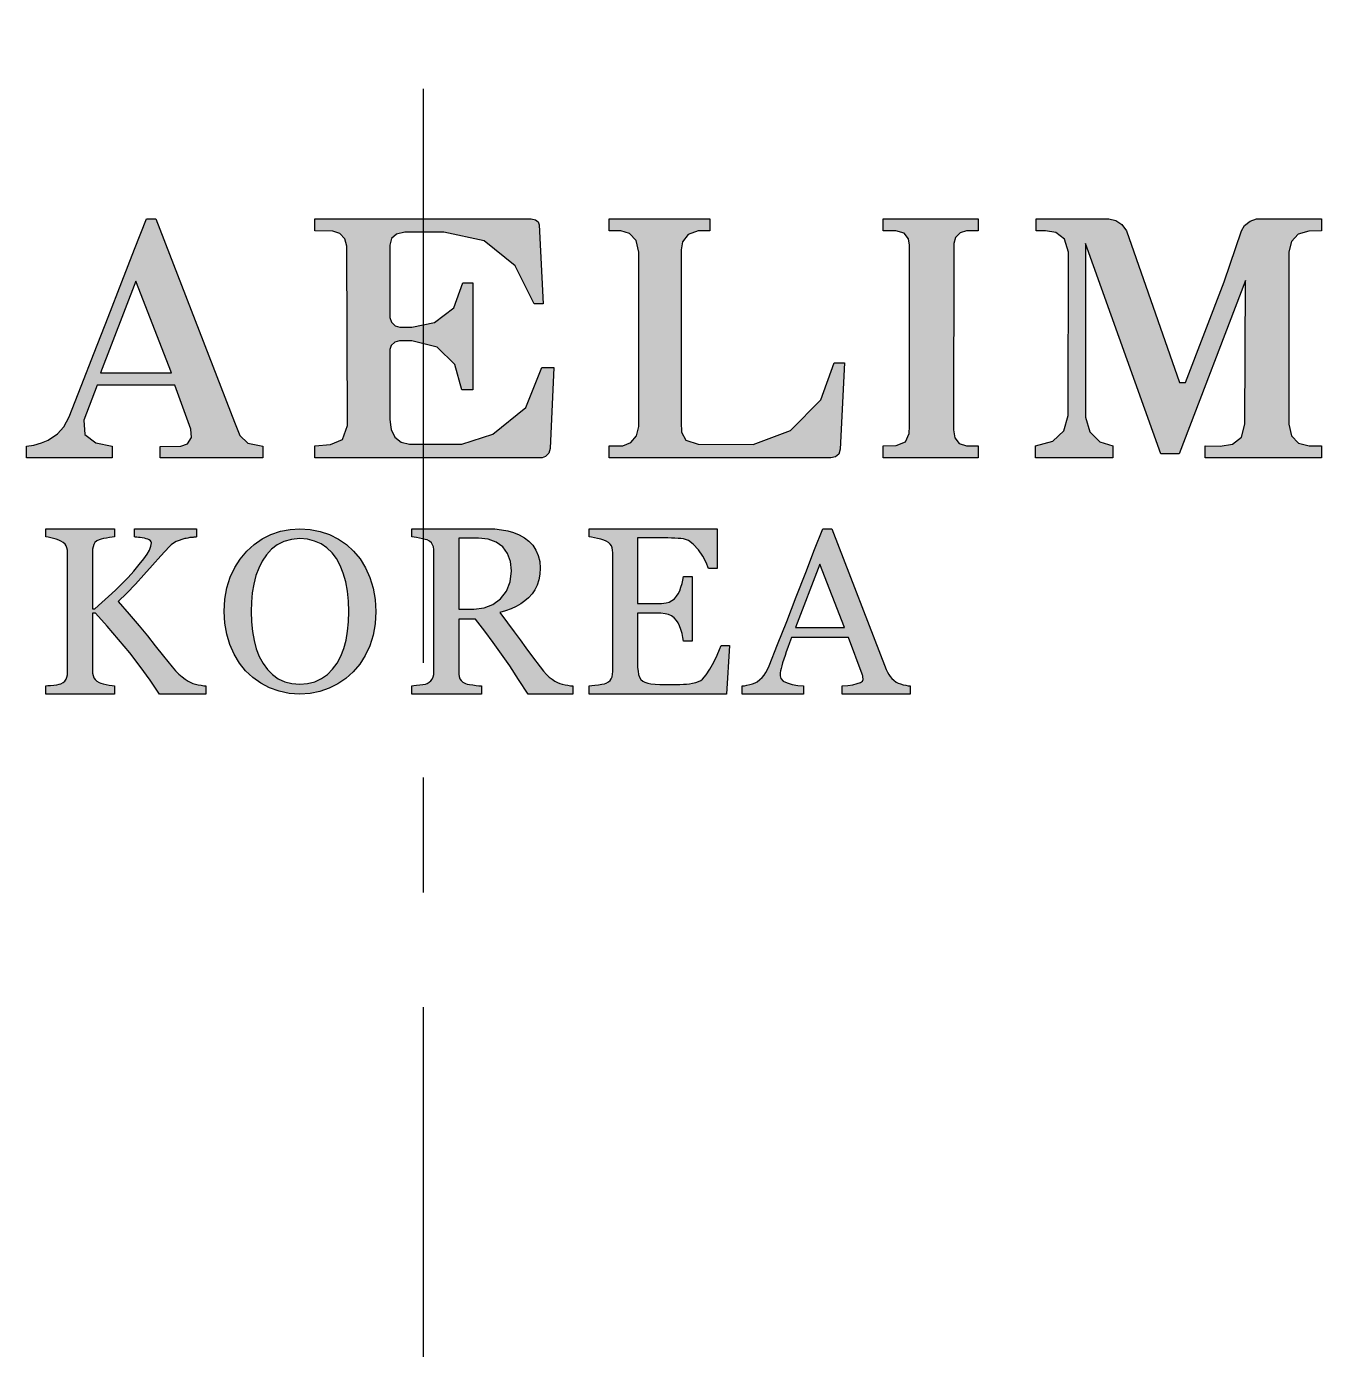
# Model space of a CAD drawing. Extents: x 23502 to 24096, y -2734 to -2314.
# Drawn here: x 23882.84 to 23896.94, y -2567.86 to -2553.46 of the extents above; entities that cross this region are included whole.
import ezdxf

# ---------------------------------------------------------------- set-up
doc = ezdxf.new("R2010")
doc.units = 0
doc.header["$LTSCALE"] = 5
doc.header["$MEASUREMENT"] = 0
doc.linetypes.add('CENTER', pattern=[2, 1.25, -0.25, 0.25, -0.25])
doc.layers.get('0').update_dxf_attribs({"color": 2, "linetype": 'CONTINUOUS'})
doc.layers.add('CENTER', color=1, linetype='CENTER')
doc.layers.add('D', color=2, linetype='CONTINUOUS')

msp = doc.modelspace()

# ---------------------------------------------------------------- hatches: boundary and pattern name
at = {"layer": 'D'}
h = msp.add_hatch(color=256, dxfattribs=at)
h.paths.add_polyline_path([(23884.629, -2557.842), (23884.637, -2557.935), (23884.593, -2558.003), (23884.521, -2558.03), (23884.295, -2558.032), (23884.295, -2558.155), (23885.414, -2558.155), (23885.414, -2558.027), (23885.248, -2557.997), (23885.163, -2557.912), (23885.103, -2557.766), (23884.56, -2556.363), (23884.08, -2556.363), (23884.417, -2557.231), (23883.647, -2557.231), (23883.978, -2556.363), (23883.831, -2556.363), (23883.729, -2556.626), (23883.578, -2557.014), (23883.436, -2557.376), (23883.303, -2557.71), (23883.246, -2557.819), (23883.176, -2557.893), (23883.077, -2557.963), (23883.004, -2557.994), (23882.919, -2558.016), (23882.839, -2558.027), (23882.839, -2558.155), (23883.772, -2558.155), (23883.772, -2558.027), (23883.596, -2557.992), (23883.475, -2557.902), (23883.464, -2557.746), (23883.608, -2557.363), (23884.453, -2557.363)])
h.paths.add_polyline_path([(23884.56, -2556.363), (23884.248, -2555.555), (23884.145, -2555.555), (23884.017, -2555.883), (23883.879, -2556.24), (23883.831, -2556.363), (23883.978, -2556.363), (23884.029, -2556.231), (23884.08, -2556.363)])
msp.add_hatch(color=256, dxfattribs=at).paths.add_polyline_path([(23888.455, -2558.155), (23887.63, -2558.155), (23886.805, -2558.155), (23885.981, -2558.155), (23885.981, -2558.025), (23886.149, -2558.011), (23886.282, -2557.955), (23886.336, -2557.802), (23886.327, -2555.851), (23886.305, -2555.773), (23886.25, -2555.712), (23886.175, -2555.687), (23885.981, -2555.685), (23885.981, -2555.555), (23888.335, -2555.555), (23888.382, -2555.565), (23888.41, -2555.588), (23888.422, -2555.621), (23888.465, -2556.48), (23888.367, -2556.48), (23888.162, -2556.064), (23887.823, -2555.795), (23887.386, -2555.7), (23886.96, -2555.7), (23886.87, -2555.72), (23886.816, -2555.767), (23886.796, -2555.84), (23886.796, -2556.628), (23886.813, -2556.678), (23886.854, -2556.718), (23886.904, -2556.733), (23887.034, -2556.733), (23887.282, -2556.681), (23887.494, -2556.521), (23887.593, -2556.25), (23887.699, -2556.25), (23887.699, -2557.415), (23887.581, -2557.415), (23887.503, -2557.139), (23887.31, -2556.951), (23887.034, -2556.882), (23886.902, -2556.882), (23886.849, -2556.896), (23886.812, -2556.931), (23886.796, -2556.976), (23886.796, -2557.662), (23886.798, -2557.735), (23886.803, -2557.797), (23886.812, -2557.847), (23886.851, -2557.929), (23886.918, -2557.984), (23887.01, -2558.006), (23887.16, -2558.008), (23887.401, -2558.006), (23887.582, -2558.005), (23887.918, -2557.898), (23888.276, -2557.608), (23888.452, -2557.174), (23888.584, -2557.174), (23888.543, -2558.054), (23888.526, -2558.105), (23888.49, -2558.141)])
h = msp.add_hatch(color=256, dxfattribs=at)
h.paths.add_polyline_path([(23891.598, -2558.155), (23891.649, -2558.146), (23891.685, -2558.117), (23891.699, -2558.062), (23891.748, -2557.12), (23891.634, -2557.12), (23891.49, -2557.526), (23891.158, -2557.858), (23890.753, -2558.009), (23890.153, -2558.005), (23890.02, -2557.963), (23889.973, -2557.877), (23889.968, -2557.767), (23889.97, -2556.362), (23889.507, -2556.362), (23889.508, -2557.816), (23889.484, -2557.915), (23889.422, -2557.988), (23889.333, -2558.025), (23889.184, -2558.025), (23889.184, -2558.155)])
h.paths.add_polyline_path([(23889.97, -2556.362), (23889.97, -2555.891), (23889.985, -2555.805), (23890.046, -2555.724), (23890.155, -2555.686), (23890.282, -2555.685), (23890.282, -2555.555), (23889.184, -2555.555), (23889.184, -2555.685), (23889.313, -2555.686), (23889.405, -2555.712), (23889.478, -2555.788), (23889.507, -2555.915), (23889.507, -2556.362)])
h = msp.add_hatch(color=256, dxfattribs=at)
h.paths.add_polyline_path([(23895.193, -2558.113), (23895.391, -2558.113), (23896.063, -2556.361), (23895.836, -2556.361), (23895.672, -2556.788), (23895.462, -2557.334), (23895.395, -2557.335), (23895.054, -2556.361), (23894.567, -2556.361)])
h.paths.add_polyline_path([(23895.054, -2556.361), (23894.818, -2555.686), (23894.767, -2555.616), (23894.701, -2555.573), (23894.625, -2555.555), (23893.835, -2555.555), (23893.835, -2555.685), (23893.937, -2555.684), (23894.049, -2555.703), (23894.145, -2555.775), (23894.186, -2555.918), (23894.186, -2556.362), (23894.374, -2556.362), (23894.374, -2555.824), (23894.567, -2556.361)])
h.paths.add_polyline_path([(23894.67, -2558.155), (23894.67, -2558.025), (23894.527, -2557.981), (23894.418, -2557.873), (23894.374, -2557.712), (23894.374, -2557.404), (23894.374, -2556.362), (23894.186, -2556.362), (23894.185, -2557.694), (23894.137, -2557.861), (23894.015, -2557.975), (23893.826, -2558.025), (23893.826, -2558.155)])
h.paths.add_polyline_path([(23896.943, -2558.155), (23896.943, -2558.025), (23896.809, -2558.024), (23896.692, -2557.996), (23896.614, -2557.915), (23896.586, -2557.789), (23896.586, -2556.361), (23896.114, -2556.361), (23896.109, -2557.789), (23896.071, -2557.929), (23895.973, -2558.005), (23895.837, -2558.027), (23895.677, -2558.025), (23895.677, -2558.155)])
h.paths.add_polyline_path([(23896.586, -2556.361), (23896.586, -2555.914), (23896.614, -2555.802), (23896.69, -2555.721), (23896.805, -2555.689), (23896.943, -2555.685), (23896.943, -2555.555), (23896.235, -2555.555), (23896.165, -2555.579), (23896.105, -2555.626), (23896.07, -2555.686), (23895.883, -2556.239), (23895.836, -2556.361), (23896.063, -2556.361), (23896.114, -2556.227), (23896.114, -2556.361)])
h.paths.add_polyline_path([(23893.203, -2558.155), (23893.203, -2558.025), (23893.078, -2558.024), (23892.995, -2557.998), (23892.949, -2557.938), (23892.934, -2557.851), (23892.937, -2556.362), (23892.456, -2556.362), (23892.456, -2557.812), (23892.451, -2557.892), (23892.413, -2557.98), (23892.311, -2558.023), (23892.168, -2558.025), (23892.168, -2558.155)])
h.paths.add_polyline_path([(23892.937, -2556.362), (23892.937, -2555.824), (23892.956, -2555.757), (23893.006, -2555.706), (23893.076, -2555.686), (23893.203, -2555.685), (23893.203, -2555.555), (23892.168, -2555.555), (23892.168, -2555.685), (23892.305, -2555.686), (23892.397, -2555.711), (23892.443, -2555.771), (23892.456, -2555.841), (23892.456, -2556.362)])
h = msp.add_hatch(color=256, dxfattribs=at)
h.paths.add_polyline_path([(23886.529, -2560.307), (23886.578, -2560.201), (23886.614, -2560.085), (23886.636, -2559.961), (23886.643, -2559.829), (23886.636, -2559.698), (23886.615, -2559.574), (23886.579, -2559.458), (23886.531, -2559.352), (23886.472, -2559.256), (23886.401, -2559.172), (23886.323, -2559.1), (23886.236, -2559.04), (23886.14, -2558.991), (23886.037, -2558.956), (23885.929, -2558.935), (23885.817, -2558.927), (23885.709, -2558.934), (23885.604, -2558.955), (23885.502, -2558.99), (23885.406, -2559.038), (23885.318, -2559.099), (23885.238, -2559.172), (23885.167, -2559.257), (23885.107, -2559.351), (23885.058, -2559.456), (23885.021, -2559.57), (23884.999, -2559.695), (23884.992, -2559.829), (23884.999, -2559.954), (23885.02, -2560.074), (23885.054, -2560.188), (23885.101, -2560.294), (23885.158, -2560.389), (23885.226, -2560.473), (23885.303, -2560.547), (23885.39, -2560.61), (23885.487, -2560.66), (23885.591, -2560.697), (23885.701, -2560.72), (23885.817, -2560.727), (23885.928, -2560.72), (23886.033, -2560.699), (23886.135, -2560.664), (23886.23, -2560.616), (23886.317, -2560.557), (23886.396, -2560.485), (23886.468, -2560.401)])
h.paths.add_polyline_path([(23886.32, -2560.14), (23886.295, -2560.23), (23886.262, -2560.313), (23886.221, -2560.389), (23886.173, -2560.457), (23886.116, -2560.513), (23886.051, -2560.559), (23885.979, -2560.593), (23885.901, -2560.613), (23885.817, -2560.62), (23885.73, -2560.613), (23885.651, -2560.593), (23885.58, -2560.56), (23885.518, -2560.514), (23885.463, -2560.459), (23885.416, -2560.393), (23885.374, -2560.317), (23885.341, -2560.234), (23885.317, -2560.144), (23885.299, -2560.046), (23885.288, -2559.942), (23885.285, -2559.829), (23885.288, -2559.726), (23885.298, -2559.626), (23885.315, -2559.529), (23885.338, -2559.438), (23885.368, -2559.355), (23885.405, -2559.28), (23885.452, -2559.21), (23885.507, -2559.151), (23885.571, -2559.102), (23885.643, -2559.065), (23885.726, -2559.043), (23885.817, -2559.035), (23885.901, -2559.042), (23885.977, -2559.061), (23886.048, -2559.093), (23886.111, -2559.136), (23886.167, -2559.189), (23886.215, -2559.253), (23886.256, -2559.327), (23886.289, -2559.411), (23886.316, -2559.505), (23886.335, -2559.607), (23886.346, -2559.715), (23886.35, -2559.829), (23886.347, -2559.94), (23886.337, -2560.044)], flags=16)
h.paths.add_polyline_path([(23883.964, -2560.279), (23884.079, -2560.428), (23884.187, -2560.577), (23884.288, -2560.727), (23884.793, -2560.727), (23884.793, -2560.637), (23884.769, -2560.636), (23884.742, -2560.632), (23884.71, -2560.627), (23884.679, -2560.62), (23884.652, -2560.612), (23884.628, -2560.602), (23884.6, -2560.586), (23884.569, -2560.565), (23884.534, -2560.54), (23884.498, -2560.51), (23884.461, -2560.473), (23884.425, -2560.43), (23884.332, -2560.314), (23884.242, -2560.202), (23884.157, -2560.094), (23884.065, -2559.983), (23883.959, -2559.858), (23883.837, -2559.719), (23883.931, -2559.629), (23884.025, -2559.532), (23884.119, -2559.43), (23884.213, -2559.325), (23884.303, -2559.223), (23884.392, -2559.123), (23884.414, -2559.102), (23884.44, -2559.083), (23884.47, -2559.067), (23884.501, -2559.054), (23884.532, -2559.043), (23884.562, -2559.035), (23884.579, -2559.032), (23884.595, -2559.029), (23884.608, -2559.026), (23884.619, -2559.024), (23884.631, -2559.022), (23884.643, -2559.021), (23884.654, -2559.021), (23884.663, -2559.02), (23884.676, -2559.018), (23884.689, -2559.017), (23884.689, -2558.927), (23884.014, -2558.927), (23884.014, -2559.017), (23884.027, -2559.018), (23884.042, -2559.019), (23884.06, -2559.021), (23884.079, -2559.022), (23884.1, -2559.026), (23884.123, -2559.03), (23884.142, -2559.036), (23884.16, -2559.042), (23884.177, -2559.05), (23884.19, -2559.058), (23884.198, -2559.069), (23884.2, -2559.081), (23884.195, -2559.118), (23884.18, -2559.159), (23884.154, -2559.203), (23884.117, -2559.254), (23884.068, -2559.316), (23884.008, -2559.388), (23883.945, -2559.457), (23883.878, -2559.527), (23883.807, -2559.596), (23883.733, -2559.665), (23883.658, -2559.732), (23883.582, -2559.798), (23883.557, -2559.798), (23883.557, -2559.176), (23883.559, -2559.149), (23883.564, -2559.123), (23883.572, -2559.098), (23883.585, -2559.077), (23883.605, -2559.06), (23883.631, -2559.048), (23883.651, -2559.042), (23883.677, -2559.035), (23883.709, -2559.029), (23883.743, -2559.023), (23883.772, -2559.019), (23883.798, -2559.017), (23883.798, -2558.927), (23883.051, -2558.927), (23883.051, -2559.017), (23883.076, -2559.02), (23883.103, -2559.025), (23883.133, -2559.033), (23883.163, -2559.041), (23883.19, -2559.051), (23883.215, -2559.062), (23883.24, -2559.077), (23883.259, -2559.094), (23883.272, -2559.114), (23883.28, -2559.136), (23883.285, -2559.161), (23883.287, -2559.189), (23883.287, -2560.487), (23883.285, -2560.517), (23883.279, -2560.543), (23883.27, -2560.565), (23883.256, -2560.585), (23883.237, -2560.602), (23883.215, -2560.614), (23883.196, -2560.621), (23883.169, -2560.626), (23883.136, -2560.629), (23883.102, -2560.633), (23883.073, -2560.635), (23883.051, -2560.637), (23883.051, -2560.727), (23883.798, -2560.727), (23883.798, -2560.637), (23883.772, -2560.635), (23883.741, -2560.631), (23883.706, -2560.624), (23883.673, -2560.615), (23883.648, -2560.608), (23883.631, -2560.602), (23883.606, -2560.587), (23883.586, -2560.569), (23883.573, -2560.549), (23883.564, -2560.526), (23883.559, -2560.501), (23883.557, -2560.474), (23883.557, -2559.847), (23883.59, -2559.847), (23883.718, -2559.988), (23883.843, -2560.132)])
h = msp.add_hatch(color=256, dxfattribs=at)
h.paths.add_polyline_path([(23890.462, -2560.727), (23890.496, -2560.197), (23890.405, -2560.197), (23890.388, -2560.243), (23890.361, -2560.304), (23890.323, -2560.379), (23890.281, -2560.455), (23890.24, -2560.516), (23890.201, -2560.564), (23890.183, -2560.578), (23890.159, -2560.59), (23890.128, -2560.6), (23890.094, -2560.608), (23890.061, -2560.614), (23890.028, -2560.618), (23889.995, -2560.621), (23889.956, -2560.623), (23889.913, -2560.624), (23889.87, -2560.624), (23889.833, -2560.624), (23889.803, -2560.624), (23889.738, -2560.623), (23889.684, -2560.62), (23889.64, -2560.616), (23889.605, -2560.61), (23889.575, -2560.599), (23889.55, -2560.585), (23889.53, -2560.567), (23889.516, -2560.543), (23889.505, -2560.514), (23889.499, -2560.479), (23889.495, -2560.437), (23889.494, -2560.386), (23889.494, -2559.846), (23889.697, -2559.846), (23889.749, -2559.848), (23889.793, -2559.853), (23889.83, -2559.861), (23889.862, -2559.875), (23889.892, -2559.896), (23889.919, -2559.925), (23889.935, -2559.95), (23889.95, -2559.983), (23889.965, -2560.024), (23889.978, -2560.068), (23889.987, -2560.111), (23889.993, -2560.153), (23890.088, -2560.153), (23890.088, -2559.449), (23889.993, -2559.449), (23889.987, -2559.486), (23889.978, -2559.524), (23889.967, -2559.565), (23889.953, -2559.603), (23889.937, -2559.636), (23889.919, -2559.663), (23889.895, -2559.689), (23889.868, -2559.71), (23889.84, -2559.725), (23889.804, -2559.735), (23889.756, -2559.741), (23889.697, -2559.743), (23889.494, -2559.743), (23889.494, -2559.027), (23889.777, -2559.027), (23889.822, -2559.028), (23889.863, -2559.029), (23889.901, -2559.03), (23889.936, -2559.032), (23889.967, -2559.035), (23889.995, -2559.038), (23890.047, -2559.055), (23890.1, -2559.095), (23890.156, -2559.156), (23890.205, -2559.227), (23890.242, -2559.296), (23890.265, -2559.361), (23890.361, -2559.361), (23890.361, -2558.927), (23888.968, -2558.927), (23888.968, -2559.017), (23888.993, -2559.02), (23889.024, -2559.025), (23889.059, -2559.033), (23889.095, -2559.041), (23889.126, -2559.051), (23889.152, -2559.062), (23889.178, -2559.077), (23889.197, -2559.094), (23889.21, -2559.114), (23889.218, -2559.137), (23889.222, -2559.162), (23889.224, -2559.189), (23889.224, -2560.483), (23889.222, -2560.512), (23889.217, -2560.538), (23889.208, -2560.56), (23889.195, -2560.579), (23889.176, -2560.595), (23889.152, -2560.61), (23889.134, -2560.615), (23889.106, -2560.621), (23889.069, -2560.626), (23889.03, -2560.631), (23888.996, -2560.635), (23888.968, -2560.637), (23888.968, -2560.727)])
h.paths.add_polyline_path([(23888.199, -2560.567), (23888.303, -2560.727), (23888.788, -2560.727), (23888.788, -2560.637), (23888.764, -2560.636), (23888.736, -2560.632), (23888.705, -2560.627), (23888.674, -2560.62), (23888.647, -2560.612), (23888.623, -2560.602), (23888.593, -2560.585), (23888.563, -2560.565), (23888.533, -2560.543), (23888.502, -2560.514), (23888.469, -2560.477), (23888.433, -2560.43), (23888.351, -2560.321), (23888.279, -2560.224), (23888.216, -2560.138), (23888.152, -2560.051), (23888.078, -2559.952), (23887.995, -2559.841), (23888.057, -2559.821), (23888.116, -2559.798), (23888.171, -2559.773), (23888.222, -2559.744), (23888.268, -2559.713), (23888.308, -2559.678), (23888.335, -2559.649), (23888.335, -2559.09), (23888.31, -2559.063), (23888.261, -2559.026), (23888.205, -2558.995), (23888.144, -2558.97), (23888.08, -2558.951), (23888.011, -2558.938), (23887.94, -2558.93), (23887.865, -2558.927), (23887.034, -2558.927), (23887.034, -2559.017), (23887.06, -2559.02), (23887.088, -2559.024), (23887.12, -2559.03), (23887.152, -2559.036), (23887.18, -2559.043), (23887.203, -2559.05), (23887.23, -2559.064), (23887.25, -2559.081), (23887.262, -2559.102), (23887.27, -2559.126), (23887.274, -2559.153), (23887.275, -2559.181), (23887.275, -2560.483), (23887.274, -2560.514), (23887.268, -2560.541), (23887.258, -2560.564), (23887.244, -2560.583), (23887.226, -2560.599), (23887.203, -2560.612), (23887.184, -2560.618), (23887.157, -2560.624), (23887.123, -2560.628), (23887.087, -2560.632), (23887.058, -2560.635), (23887.034, -2560.637), (23887.034, -2560.727), (23887.796, -2560.727), (23887.796, -2560.637), (23887.767, -2560.636), (23887.735, -2560.633), (23887.699, -2560.628), (23887.665, -2560.623), (23887.638, -2560.618), (23887.619, -2560.612), (23887.592, -2560.598), (23887.572, -2560.581), (23887.559, -2560.561), (23887.552, -2560.537), (23887.547, -2560.511), (23887.546, -2560.483), (23887.546, -2559.912), (23887.73, -2559.912), (23887.829, -2560.041), (23887.923, -2560.167), (23888.012, -2560.291), (23888.102, -2560.421)])
h.paths.add_polyline_path([(23887.919, -2559.753), (23887.822, -2559.79), (23887.712, -2559.803), (23887.546, -2559.803), (23887.546, -2559.03), (23887.761, -2559.03), (23887.867, -2559.041), (23887.955, -2559.073), (23888.026, -2559.126), (23888.079, -2559.197), (23888.11, -2559.284), (23888.12, -2559.385), (23888.107, -2559.505), (23888.068, -2559.606), (23888.003, -2559.69)], flags=16)
h.paths.add_polyline_path([(23888.402, -2559.54), (23888.42, -2559.484), (23888.43, -2559.423), (23888.434, -2559.356), (23888.429, -2559.283), (23888.413, -2559.217), (23888.387, -2559.159), (23888.352, -2559.108), (23888.335, -2559.09), (23888.335, -2559.649), (23888.346, -2559.637), (23888.377, -2559.591)], flags=17)
h = msp.add_hatch(color=256, dxfattribs=at)
h.paths.add_polyline_path([(23892.463, -2560.727), (23892.463, -2560.639), (23892.441, -2560.637), (23892.415, -2560.632), (23892.385, -2560.625), (23892.357, -2560.617), (23892.332, -2560.607), (23892.311, -2560.596), (23892.284, -2560.577), (23892.262, -2560.557), (23892.244, -2560.537), (23892.229, -2560.515), (23892.215, -2560.489), (23892.202, -2560.458), (23891.61, -2558.927), (23891.51, -2558.927), (23891.422, -2559.154), (23891.326, -2559.402), (23891.222, -2559.669), (23891.118, -2559.938), (23891.019, -2560.188), (23890.927, -2560.419), (23890.909, -2560.46), (23890.891, -2560.494), (23890.873, -2560.522), (23890.852, -2560.546), (23890.826, -2560.57), (23890.796, -2560.593), (23890.773, -2560.605), (23890.746, -2560.615), (23890.715, -2560.624), (23890.685, -2560.631), (23890.658, -2560.636), (23890.634, -2560.639), (23890.634, -2560.727), (23891.302, -2560.727), (23891.302, -2560.639), (23891.238, -2560.633), (23891.179, -2560.622), (23891.124, -2560.606), (23891.081, -2560.585), (23891.054, -2560.559), (23891.046, -2560.528), (23891.046, -2560.513), (23891.048, -2560.495), (23891.052, -2560.473), (23891.057, -2560.449), (23891.065, -2560.419), (23891.074, -2560.386), (23891.086, -2560.348), (23891.1, -2560.308), (23891.114, -2560.266), (23891.13, -2560.22), (23891.149, -2560.169), (23891.171, -2560.113), (23891.793, -2560.113), (23891.94, -2560.511), (23891.945, -2560.524), (23891.949, -2560.544), (23891.95, -2560.559), (23891.95, -2560.567), (23891.943, -2560.585), (23891.922, -2560.6), (23891.886, -2560.613), (23891.839, -2560.625), (23891.785, -2560.633), (23891.724, -2560.639), (23891.724, -2560.727)])
h.paths.add_polyline_path([(23891.747, -2560.002), (23891.215, -2560.002), (23891.478, -2559.314)], flags=16)

# ---------------------------------------------------------------- linework, layer by layer
at = {"color": 2}
for p, q in [((23884.017, -2555.883), (23884.145, -2555.555)), ((23884.145, -2555.555), (23884.248, -2555.555)), ((23884.248, -2555.555), (23885.103, -2557.766)), ((23885.981, -2555.555), (23888.335, -2555.555)), ((23885.981, -2555.685), (23885.981, -2555.555)), ((23888.335, -2555.555), (23888.382, -2555.565)), ((23888.382, -2555.565), (23888.41, -2555.588)), ((23889.184, -2555.555), (23890.282, -2555.555)), ((23889.184, -2555.685), (23889.184, -2555.555)), ((23890.282, -2555.555), (23890.282, -2555.685)), ((23892.168, -2555.555), (23893.203, -2555.555)), ((23892.168, -2555.685), (23892.168, -2555.555)), ((23893.203, -2555.555), (23893.203, -2555.685)), ((23893.835, -2555.555), (23894.625, -2555.555)), ((23893.835, -2555.685), (23893.835, -2555.555)), ((23894.625, -2555.555), (23894.701, -2555.573)), ((23896.165, -2555.579), (23896.235, -2555.555)), ((23896.235, -2555.555), (23896.943, -2555.555)), ((23896.943, -2555.555), (23896.943, -2555.685)), ((23886.175, -2555.687), (23885.981, -2555.685)), ((23886.25, -2555.712), (23886.175, -2555.687)), ((23886.305, -2555.773), (23886.25, -2555.712)), ((23886.96, -2555.7), (23886.87, -2555.72)), ((23887.386, -2555.7), (23886.96, -2555.7)), ((23887.823, -2555.795), (23887.386, -2555.7)), ((23888.41, -2555.588), (23888.422, -2555.621)), ((23888.422, -2555.621), (23888.465, -2556.48)), ((23889.313, -2555.686), (23889.184, -2555.685)), ((23889.405, -2555.712), (23889.313, -2555.686)), ((23889.478, -2555.788), (23889.405, -2555.712)), ((23890.155, -2555.686), (23890.046, -2555.724)), ((23890.282, -2555.685), (23890.155, -2555.686)), ((23892.305, -2555.686), (23892.168, -2555.685)), ((23892.397, -2555.711), (23892.305, -2555.686)), ((23892.443, -2555.771), (23892.397, -2555.711)), ((23893.006, -2555.706), (23892.956, -2555.757)), ((23893.076, -2555.686), (23893.006, -2555.706)), ((23893.203, -2555.685), (23893.076, -2555.686)), ((23893.937, -2555.684), (23893.835, -2555.685)), ((23894.049, -2555.703), (23893.937, -2555.684)), ((23894.145, -2555.775), (23894.049, -2555.703)), ((23894.701, -2555.573), (23894.767, -2555.616)), ((23894.767, -2555.616), (23894.818, -2555.686)), ((23894.818, -2555.686), (23895.395, -2557.335)), ((23895.883, -2556.239), (23896.07, -2555.686)), ((23896.07, -2555.686), (23896.105, -2555.626)), ((23896.105, -2555.626), (23896.165, -2555.579)), ((23896.805, -2555.689), (23896.69, -2555.721)), ((23896.943, -2555.685), (23896.805, -2555.689)), ((23886.327, -2555.851), (23886.305, -2555.773)), ((23886.336, -2557.802), (23886.327, -2555.851)), ((23886.816, -2555.767), (23886.796, -2555.84)), ((23886.796, -2555.84), (23886.796, -2556.628)), ((23886.87, -2555.72), (23886.816, -2555.767)), ((23888.162, -2556.064), (23887.823, -2555.795)), ((23889.507, -2555.915), (23889.478, -2555.788)), ((23889.985, -2555.805), (23889.97, -2555.891)), ((23890.046, -2555.724), (23889.985, -2555.805)), ((23892.456, -2555.841), (23892.443, -2555.771)), ((23892.456, -2557.812), (23892.456, -2555.841)), ((23892.937, -2555.824), (23892.934, -2557.851)), ((23892.956, -2555.757), (23892.937, -2555.824)), ((23894.186, -2555.918), (23894.145, -2555.775)), ((23895.193, -2558.113), (23894.374, -2555.824)), ((23894.374, -2555.824), (23894.374, -2557.404)), ((23896.614, -2555.802), (23896.586, -2555.914)), ((23896.69, -2555.721), (23896.614, -2555.802)), ((23883.879, -2556.24), (23884.017, -2555.883)), ((23889.508, -2557.816), (23889.507, -2555.915)), ((23889.97, -2555.891), (23889.968, -2557.767)), ((23894.185, -2557.694), (23894.186, -2555.918)), ((23896.586, -2555.914), (23896.586, -2557.789)), ((23888.367, -2556.48), (23888.162, -2556.064)), ((23884.029, -2556.231), (23883.647, -2557.231)), ((23883.729, -2556.626), (23883.879, -2556.24)), ((23884.417, -2557.231), (23884.029, -2556.231)), ((23887.494, -2556.521), (23887.593, -2556.25)), ((23887.593, -2556.25), (23887.699, -2556.25)), ((23887.699, -2556.25), (23887.699, -2557.415)), ((23896.114, -2556.227), (23895.391, -2558.113)), ((23895.672, -2556.788), (23895.883, -2556.239)), ((23896.109, -2557.789), (23896.114, -2556.227)), ((23887.282, -2556.681), (23887.494, -2556.521)), ((23888.465, -2556.48), (23888.367, -2556.48)), ((23883.578, -2557.014), (23883.729, -2556.626)), ((23886.796, -2556.628), (23886.813, -2556.678)), ((23886.813, -2556.678), (23886.854, -2556.718)), ((23886.854, -2556.718), (23886.904, -2556.733)), ((23887.034, -2556.733), (23887.282, -2556.681)), ((23886.904, -2556.733), (23887.034, -2556.733)), ((23895.462, -2557.334), (23895.672, -2556.788)), ((23886.812, -2556.931), (23886.796, -2556.976)), ((23886.796, -2556.976), (23886.796, -2557.662)), ((23886.849, -2556.896), (23886.812, -2556.931)), ((23886.902, -2556.882), (23886.849, -2556.896)), ((23887.034, -2556.882), (23886.902, -2556.882)), ((23887.31, -2556.951), (23887.034, -2556.882)), ((23887.503, -2557.139), (23887.31, -2556.951)), ((23883.436, -2557.376), (23883.578, -2557.014)), ((23887.581, -2557.415), (23887.503, -2557.139)), ((23891.49, -2557.526), (23891.634, -2557.12)), ((23891.634, -2557.12), (23891.748, -2557.12)), ((23891.748, -2557.12), (23891.699, -2558.062)), ((23883.647, -2557.231), (23884.417, -2557.231)), ((23888.276, -2557.608), (23888.452, -2557.174)), ((23888.452, -2557.174), (23888.584, -2557.174)), ((23888.584, -2557.174), (23888.543, -2558.054)), ((23883.303, -2557.71), (23883.436, -2557.376)), ((23883.608, -2557.363), (23883.464, -2557.746)), ((23884.453, -2557.363), (23883.608, -2557.363)), ((23884.629, -2557.842), (23884.453, -2557.363)), ((23887.699, -2557.415), (23887.581, -2557.415)), ((23894.374, -2557.404), (23894.374, -2557.712)), ((23895.395, -2557.335), (23895.462, -2557.334)), ((23891.158, -2557.858), (23891.49, -2557.526)), ((23883.246, -2557.819), (23883.303, -2557.71)), ((23886.796, -2557.662), (23886.798, -2557.735)), ((23887.918, -2557.898), (23888.276, -2557.608)), ((23894.137, -2557.861), (23894.185, -2557.694)), ((23894.374, -2557.712), (23894.418, -2557.873)), ((23883.176, -2557.893), (23883.246, -2557.819)), ((23883.464, -2557.746), (23883.475, -2557.902)), ((23884.637, -2557.935), (23884.629, -2557.842)), ((23885.103, -2557.766), (23885.163, -2557.912)), ((23886.282, -2557.955), (23886.336, -2557.802)), ((23886.798, -2557.735), (23886.803, -2557.797)), ((23886.803, -2557.797), (23886.812, -2557.847)), ((23886.812, -2557.847), (23886.851, -2557.929)), ((23889.484, -2557.915), (23889.508, -2557.816)), ((23889.968, -2557.767), (23889.973, -2557.877)), ((23890.753, -2558.009), (23891.158, -2557.858)), ((23892.451, -2557.892), (23892.456, -2557.812)), ((23892.934, -2557.851), (23892.949, -2557.938)), ((23894.015, -2557.975), (23894.137, -2557.861)), ((23894.418, -2557.873), (23894.527, -2557.981)), ((23896.071, -2557.929), (23896.109, -2557.789)), ((23896.586, -2557.789), (23896.614, -2557.915)), ((23882.839, -2558.027), (23882.919, -2558.016)), ((23882.919, -2558.016), (23883.004, -2557.994)), ((23883.004, -2557.994), (23883.077, -2557.963)), ((23883.077, -2557.963), (23883.176, -2557.893)), ((23883.475, -2557.902), (23883.596, -2557.992)), ((23883.596, -2557.992), (23883.772, -2558.027)), ((23884.521, -2558.03), (23884.593, -2558.003)), ((23884.593, -2558.003), (23884.637, -2557.935)), ((23885.163, -2557.912), (23885.248, -2557.997)), ((23885.248, -2557.997), (23885.414, -2558.027)), ((23885.981, -2558.025), (23886.149, -2558.011)), ((23886.149, -2558.011), (23886.282, -2557.955)), ((23886.851, -2557.929), (23886.918, -2557.984)), ((23886.918, -2557.984), (23887.01, -2558.006)), ((23887.01, -2558.006), (23887.16, -2558.008)), ((23887.16, -2558.008), (23887.401, -2558.006)), ((23887.401, -2558.006), (23887.582, -2558.005)), ((23887.582, -2558.005), (23887.918, -2557.898)), ((23889.333, -2558.025), (23889.422, -2557.988)), ((23889.422, -2557.988), (23889.484, -2557.915)), ((23889.973, -2557.877), (23890.02, -2557.963)), ((23890.02, -2557.963), (23890.153, -2558.005)), ((23890.153, -2558.005), (23890.753, -2558.009)), ((23892.311, -2558.023), (23892.413, -2557.98)), ((23892.413, -2557.98), (23892.451, -2557.892)), ((23892.949, -2557.938), (23892.995, -2557.998)), ((23892.995, -2557.998), (23893.078, -2558.024)), ((23893.826, -2558.025), (23894.015, -2557.975)), ((23894.527, -2557.981), (23894.67, -2558.025)), ((23895.837, -2558.027), (23895.973, -2558.005)), ((23895.973, -2558.005), (23896.071, -2557.929)), ((23896.614, -2557.915), (23896.692, -2557.996)), ((23896.692, -2557.996), (23896.809, -2558.024)), ((23882.839, -2558.155), (23882.839, -2558.027)), ((23883.772, -2558.155), (23882.839, -2558.155)), ((23883.772, -2558.027), (23883.772, -2558.155)), ((23884.295, -2558.032), (23884.521, -2558.03)), ((23884.295, -2558.155), (23884.295, -2558.032)), ((23885.414, -2558.155), (23884.295, -2558.155)), ((23885.414, -2558.027), (23885.414, -2558.155)), ((23885.981, -2558.155), (23885.981, -2558.025)), ((23886.805, -2558.155), (23885.981, -2558.155)), ((23887.63, -2558.155), (23886.805, -2558.155)), ((23888.455, -2558.155), (23887.63, -2558.155)), ((23888.49, -2558.141), (23888.455, -2558.155)), ((23888.526, -2558.105), (23888.49, -2558.141)), ((23888.543, -2558.054), (23888.526, -2558.105)), ((23889.184, -2558.025), (23889.333, -2558.025)), ((23889.184, -2558.155), (23889.184, -2558.025)), ((23891.598, -2558.155), (23889.184, -2558.155)), ((23891.649, -2558.146), (23891.598, -2558.155)), ((23891.685, -2558.117), (23891.649, -2558.146)), ((23891.699, -2558.062), (23891.685, -2558.117)), ((23892.168, -2558.025), (23892.311, -2558.023)), ((23892.168, -2558.155), (23892.168, -2558.025)), ((23893.203, -2558.155), (23892.168, -2558.155)), ((23893.078, -2558.024), (23893.203, -2558.025)), ((23893.203, -2558.025), (23893.203, -2558.155)), ((23893.826, -2558.155), (23893.826, -2558.025)), ((23894.67, -2558.155), (23893.826, -2558.155)), ((23894.67, -2558.025), (23894.67, -2558.155)), ((23895.391, -2558.113), (23895.193, -2558.113)), ((23895.677, -2558.025), (23895.837, -2558.027)), ((23895.677, -2558.155), (23895.677, -2558.025)), ((23896.943, -2558.155), (23895.677, -2558.155)), ((23896.809, -2558.024), (23896.943, -2558.025)), ((23896.943, -2558.025), (23896.943, -2558.155)), ((23883.051, -2558.927), (23883.798, -2558.927)), ((23883.051, -2559.017), (23883.051, -2558.927)), ((23883.076, -2559.02), (23883.051, -2559.017)), ((23883.103, -2559.025), (23883.076, -2559.02)), ((23883.133, -2559.033), (23883.103, -2559.025)), ((23883.743, -2559.023), (23883.709, -2559.029)), ((23883.772, -2559.019), (23883.743, -2559.023)), ((23883.798, -2559.017), (23883.772, -2559.019)), ((23883.798, -2558.927), (23883.798, -2559.017)), ((23884.014, -2558.927), (23884.689, -2558.927)), ((23884.014, -2559.017), (23884.014, -2558.927)), ((23884.027, -2559.018), (23884.014, -2559.017)), ((23884.042, -2559.019), (23884.027, -2559.018)), ((23884.06, -2559.021), (23884.042, -2559.019)), ((23884.079, -2559.022), (23884.06, -2559.021)), ((23884.1, -2559.026), (23884.079, -2559.022)), ((23884.123, -2559.03), (23884.1, -2559.026)), ((23884.608, -2559.026), (23884.595, -2559.029)), ((23884.619, -2559.024), (23884.608, -2559.026)), ((23884.631, -2559.022), (23884.619, -2559.024)), ((23884.643, -2559.021), (23884.631, -2559.022)), ((23884.654, -2559.021), (23884.643, -2559.021)), ((23884.663, -2559.02), (23884.654, -2559.021)), ((23884.672, -2559.019), (23884.663, -2559.02)), ((23884.68, -2559.018), (23884.672, -2559.019)), ((23884.685, -2559.018), (23884.68, -2559.018)), ((23884.689, -2559.017), (23884.685, -2559.018)), ((23884.689, -2558.927), (23884.689, -2559.017)), ((23885.406, -2559.038), (23885.502, -2558.99)), ((23885.502, -2558.99), (23885.604, -2558.955)), ((23885.604, -2558.955), (23885.709, -2558.934)), ((23885.709, -2558.934), (23885.817, -2558.927)), ((23885.817, -2558.927), (23885.929, -2558.935)), ((23885.929, -2558.935), (23886.037, -2558.956)), ((23886.037, -2558.956), (23886.14, -2558.991)), ((23886.14, -2558.991), (23886.236, -2559.04)), ((23887.034, -2558.927), (23887.865, -2558.927)), ((23887.034, -2559.017), (23887.034, -2558.927)), ((23887.06, -2559.02), (23887.034, -2559.017)), ((23887.088, -2559.024), (23887.06, -2559.02)), ((23887.12, -2559.03), (23887.088, -2559.024)), ((23887.865, -2558.927), (23887.94, -2558.93)), ((23887.94, -2558.93), (23888.011, -2558.938)), ((23888.011, -2558.938), (23888.08, -2558.951)), ((23888.08, -2558.951), (23888.144, -2558.97)), ((23888.144, -2558.97), (23888.205, -2558.995)), ((23888.205, -2558.995), (23888.261, -2559.026)), ((23888.261, -2559.026), (23888.31, -2559.063)), ((23888.968, -2558.927), (23890.361, -2558.927)), ((23888.968, -2559.017), (23888.968, -2558.927)), ((23888.993, -2559.02), (23888.968, -2559.017)), ((23889.024, -2559.025), (23888.993, -2559.02)), ((23889.059, -2559.033), (23889.024, -2559.025)), ((23890.361, -2558.927), (23890.361, -2559.361)), ((23891.422, -2559.154), (23891.51, -2558.927)), ((23891.51, -2558.927), (23891.61, -2558.927)), ((23891.61, -2558.927), (23892.202, -2560.458)), ((23883.163, -2559.041), (23883.133, -2559.033)), ((23883.19, -2559.051), (23883.163, -2559.041)), ((23883.215, -2559.062), (23883.19, -2559.051)), ((23883.24, -2559.077), (23883.215, -2559.062)), ((23883.259, -2559.094), (23883.24, -2559.077)), ((23883.272, -2559.114), (23883.259, -2559.094)), ((23883.28, -2559.136), (23883.272, -2559.114)), ((23883.285, -2559.161), (23883.28, -2559.136)), ((23883.287, -2559.189), (23883.285, -2559.161)), ((23883.559, -2559.149), (23883.557, -2559.176)), ((23883.564, -2559.123), (23883.559, -2559.149)), ((23883.572, -2559.098), (23883.564, -2559.123)), ((23883.585, -2559.077), (23883.572, -2559.098)), ((23883.605, -2559.06), (23883.585, -2559.077)), ((23883.631, -2559.048), (23883.605, -2559.06)), ((23883.651, -2559.042), (23883.631, -2559.048)), ((23883.677, -2559.035), (23883.651, -2559.042)), ((23883.709, -2559.029), (23883.677, -2559.035)), ((23884.142, -2559.036), (23884.123, -2559.03)), ((23884.16, -2559.042), (23884.142, -2559.036)), ((23884.154, -2559.203), (23884.18, -2559.159)), ((23884.177, -2559.05), (23884.16, -2559.042)), ((23884.19, -2559.058), (23884.177, -2559.05)), ((23884.18, -2559.159), (23884.195, -2559.118)), ((23884.198, -2559.069), (23884.19, -2559.058)), ((23884.195, -2559.118), (23884.2, -2559.081)), ((23884.2, -2559.081), (23884.198, -2559.069)), ((23884.392, -2559.123), (23884.303, -2559.223)), ((23884.414, -2559.102), (23884.392, -2559.123)), ((23884.44, -2559.083), (23884.414, -2559.102)), ((23884.47, -2559.067), (23884.44, -2559.083)), ((23884.501, -2559.054), (23884.47, -2559.067)), ((23884.532, -2559.043), (23884.501, -2559.054)), ((23884.562, -2559.035), (23884.532, -2559.043)), ((23884.579, -2559.032), (23884.562, -2559.035)), ((23884.595, -2559.029), (23884.579, -2559.032)), ((23885.238, -2559.172), (23885.318, -2559.099)), ((23885.318, -2559.099), (23885.406, -2559.038)), ((23885.507, -2559.151), (23885.452, -2559.21)), ((23885.571, -2559.102), (23885.507, -2559.151)), ((23885.643, -2559.065), (23885.571, -2559.102)), ((23885.726, -2559.043), (23885.643, -2559.065)), ((23885.817, -2559.035), (23885.726, -2559.043)), ((23885.901, -2559.042), (23885.817, -2559.035)), ((23885.977, -2559.061), (23885.901, -2559.042)), ((23886.048, -2559.093), (23885.977, -2559.061)), ((23886.111, -2559.136), (23886.048, -2559.093)), ((23886.167, -2559.189), (23886.111, -2559.136)), ((23886.236, -2559.04), (23886.323, -2559.1)), ((23886.323, -2559.1), (23886.401, -2559.172)), ((23887.152, -2559.036), (23887.12, -2559.03)), ((23887.18, -2559.043), (23887.152, -2559.036)), ((23887.203, -2559.05), (23887.18, -2559.043)), ((23887.23, -2559.064), (23887.203, -2559.05)), ((23887.25, -2559.081), (23887.23, -2559.064)), ((23887.262, -2559.102), (23887.25, -2559.081)), ((23887.27, -2559.126), (23887.262, -2559.102)), ((23887.274, -2559.153), (23887.27, -2559.126)), ((23887.275, -2559.181), (23887.274, -2559.153)), ((23887.546, -2559.03), (23887.546, -2559.803)), ((23887.761, -2559.03), (23887.546, -2559.03)), ((23887.867, -2559.041), (23887.761, -2559.03)), ((23887.955, -2559.073), (23887.867, -2559.041)), ((23888.026, -2559.126), (23887.955, -2559.073)), ((23888.079, -2559.197), (23888.026, -2559.126)), ((23888.31, -2559.063), (23888.352, -2559.108)), ((23888.352, -2559.108), (23888.387, -2559.159)), ((23888.387, -2559.159), (23888.413, -2559.217)), ((23889.095, -2559.041), (23889.059, -2559.033)), ((23889.126, -2559.051), (23889.095, -2559.041)), ((23889.152, -2559.062), (23889.126, -2559.051)), ((23889.178, -2559.077), (23889.152, -2559.062)), ((23889.197, -2559.094), (23889.178, -2559.077)), ((23889.21, -2559.114), (23889.197, -2559.094)), ((23889.218, -2559.137), (23889.21, -2559.114)), ((23889.222, -2559.162), (23889.218, -2559.137)), ((23889.224, -2559.189), (23889.222, -2559.162)), ((23889.494, -2559.027), (23889.494, -2559.743)), ((23889.777, -2559.027), (23889.494, -2559.027)), ((23889.822, -2559.028), (23889.777, -2559.027)), ((23889.863, -2559.029), (23889.822, -2559.028)), ((23889.901, -2559.03), (23889.863, -2559.029)), ((23889.936, -2559.032), (23889.901, -2559.03)), ((23889.967, -2559.035), (23889.936, -2559.032)), ((23889.995, -2559.038), (23889.967, -2559.035)), ((23890.047, -2559.055), (23889.995, -2559.038)), ((23890.1, -2559.095), (23890.047, -2559.055)), ((23890.156, -2559.156), (23890.1, -2559.095)), ((23890.205, -2559.227), (23890.156, -2559.156)), ((23891.326, -2559.402), (23891.422, -2559.154)), ((23883.287, -2560.487), (23883.287, -2559.189)), ((23883.557, -2559.176), (23883.557, -2559.798)), ((23884.068, -2559.316), (23884.117, -2559.254)), ((23884.117, -2559.254), (23884.154, -2559.203)), ((23884.303, -2559.223), (23884.213, -2559.325)), ((23885.107, -2559.351), (23885.167, -2559.257)), ((23885.167, -2559.257), (23885.238, -2559.172)), ((23885.405, -2559.28), (23885.368, -2559.355)), ((23885.452, -2559.21), (23885.405, -2559.28)), ((23886.215, -2559.253), (23886.167, -2559.189)), ((23886.256, -2559.327), (23886.215, -2559.253)), ((23886.401, -2559.172), (23886.472, -2559.256)), ((23886.472, -2559.256), (23886.531, -2559.352)), ((23887.275, -2560.483), (23887.275, -2559.181)), ((23888.11, -2559.284), (23888.079, -2559.197)), ((23888.12, -2559.385), (23888.11, -2559.284)), ((23888.413, -2559.217), (23888.429, -2559.283)), ((23888.429, -2559.283), (23888.434, -2559.356)), ((23889.224, -2560.483), (23889.224, -2559.189)), ((23890.242, -2559.296), (23890.205, -2559.227)), ((23890.265, -2559.361), (23890.242, -2559.296)), ((23891.478, -2559.314), (23891.215, -2560.002)), ((23891.747, -2560.002), (23891.478, -2559.314)), ((23883.878, -2559.527), (23883.945, -2559.457)), ((23883.945, -2559.457), (23884.008, -2559.388)), ((23884.008, -2559.388), (23884.068, -2559.316)), ((23884.119, -2559.43), (23884.025, -2559.532)), ((23884.213, -2559.325), (23884.119, -2559.43)), ((23885.021, -2559.57), (23885.058, -2559.456)), ((23885.058, -2559.456), (23885.107, -2559.351)), ((23885.338, -2559.438), (23885.315, -2559.529)), ((23885.368, -2559.355), (23885.338, -2559.438)), ((23886.289, -2559.411), (23886.256, -2559.327)), ((23886.316, -2559.505), (23886.289, -2559.411)), ((23886.531, -2559.352), (23886.579, -2559.458)), ((23886.579, -2559.458), (23886.615, -2559.574)), ((23888.107, -2559.505), (23888.12, -2559.385)), ((23888.43, -2559.423), (23888.42, -2559.484)), ((23888.434, -2559.356), (23888.43, -2559.423)), ((23889.987, -2559.486), (23889.993, -2559.449)), ((23889.993, -2559.449), (23890.088, -2559.449)), ((23890.088, -2559.449), (23890.088, -2560.153)), ((23890.361, -2559.361), (23890.265, -2559.361)), ((23891.222, -2559.669), (23891.326, -2559.402)), ((23883.733, -2559.665), (23883.807, -2559.596)), ((23883.807, -2559.596), (23883.878, -2559.527)), ((23884.025, -2559.532), (23883.931, -2559.629)), ((23884.999, -2559.695), (23885.021, -2559.57)), ((23885.315, -2559.529), (23885.298, -2559.626)), ((23886.335, -2559.607), (23886.316, -2559.505)), ((23886.615, -2559.574), (23886.636, -2559.698)), ((23888.068, -2559.606), (23888.107, -2559.505)), ((23888.377, -2559.591), (23888.346, -2559.637)), ((23888.402, -2559.54), (23888.377, -2559.591)), ((23888.42, -2559.484), (23888.402, -2559.54)), ((23889.953, -2559.603), (23889.967, -2559.565)), ((23889.967, -2559.565), (23889.978, -2559.524)), ((23889.978, -2559.524), (23889.987, -2559.486)), ((23883.582, -2559.798), (23883.658, -2559.732)), ((23883.658, -2559.732), (23883.733, -2559.665)), ((23883.931, -2559.629), (23883.837, -2559.719)), ((23883.837, -2559.719), (23883.959, -2559.858)), ((23884.992, -2559.829), (23884.999, -2559.695)), ((23885.288, -2559.726), (23885.285, -2559.829)), ((23885.298, -2559.626), (23885.288, -2559.726)), ((23886.346, -2559.715), (23886.335, -2559.607)), ((23886.35, -2559.829), (23886.346, -2559.715)), ((23886.636, -2559.698), (23886.643, -2559.829)), ((23887.919, -2559.753), (23888.003, -2559.69)), ((23888.003, -2559.69), (23888.068, -2559.606)), ((23888.222, -2559.744), (23888.171, -2559.773)), ((23888.268, -2559.713), (23888.222, -2559.744)), ((23888.308, -2559.678), (23888.268, -2559.713)), ((23888.346, -2559.637), (23888.308, -2559.678)), ((23889.494, -2559.743), (23889.697, -2559.743)), ((23889.697, -2559.743), (23889.756, -2559.741)), ((23889.756, -2559.741), (23889.804, -2559.735)), ((23889.804, -2559.735), (23889.84, -2559.725)), ((23889.84, -2559.725), (23889.868, -2559.71)), ((23889.868, -2559.71), (23889.895, -2559.689)), ((23889.895, -2559.689), (23889.919, -2559.663)), ((23889.919, -2559.663), (23889.937, -2559.636)), ((23889.937, -2559.636), (23889.953, -2559.603)), ((23891.118, -2559.938), (23891.222, -2559.669)), ((23883.557, -2559.798), (23883.582, -2559.798)), ((23883.59, -2559.847), (23883.557, -2559.847)), ((23883.557, -2559.847), (23883.557, -2560.474)), ((23883.718, -2559.988), (23883.59, -2559.847)), ((23883.959, -2559.858), (23884.065, -2559.983)), ((23884.999, -2559.954), (23884.992, -2559.829)), ((23885.285, -2559.829), (23885.288, -2559.942)), ((23886.347, -2559.94), (23886.35, -2559.829)), ((23886.643, -2559.829), (23886.636, -2559.961)), ((23887.546, -2559.803), (23887.712, -2559.803)), ((23887.712, -2559.803), (23887.822, -2559.79)), ((23887.822, -2559.79), (23887.919, -2559.753)), ((23888.057, -2559.821), (23887.995, -2559.841)), ((23887.995, -2559.841), (23888.078, -2559.952)), ((23888.116, -2559.798), (23888.057, -2559.821)), ((23888.171, -2559.773), (23888.116, -2559.798)), ((23889.494, -2559.846), (23889.494, -2560.386)), ((23889.697, -2559.846), (23889.494, -2559.846)), ((23889.749, -2559.848), (23889.697, -2559.846)), ((23889.793, -2559.853), (23889.749, -2559.848)), ((23889.83, -2559.861), (23889.793, -2559.853)), ((23889.862, -2559.875), (23889.83, -2559.861)), ((23889.892, -2559.896), (23889.862, -2559.875)), ((23883.843, -2560.132), (23883.718, -2559.988)), ((23884.065, -2559.983), (23884.157, -2560.094)), ((23885.02, -2560.074), (23884.999, -2559.954)), ((23885.288, -2559.942), (23885.299, -2560.046)), ((23886.337, -2560.044), (23886.347, -2559.94)), ((23886.636, -2559.961), (23886.614, -2560.085)), ((23887.73, -2559.912), (23887.546, -2559.912)), ((23887.546, -2559.912), (23887.546, -2560.483)), ((23887.829, -2560.041), (23887.73, -2559.912)), ((23888.078, -2559.952), (23888.152, -2560.051)), ((23889.919, -2559.925), (23889.892, -2559.896)), ((23889.935, -2559.95), (23889.919, -2559.925)), ((23889.95, -2559.983), (23889.935, -2559.95)), ((23889.965, -2560.024), (23889.95, -2559.983)), ((23889.978, -2560.068), (23889.965, -2560.024)), ((23891.019, -2560.188), (23891.118, -2559.938)), ((23891.215, -2560.002), (23891.747, -2560.002)), ((23883.964, -2560.279), (23883.843, -2560.132)), ((23884.157, -2560.094), (23884.242, -2560.202)), ((23885.054, -2560.188), (23885.02, -2560.074)), ((23885.299, -2560.046), (23885.317, -2560.144)), ((23885.317, -2560.144), (23885.341, -2560.234)), ((23886.295, -2560.23), (23886.32, -2560.14)), ((23886.32, -2560.14), (23886.337, -2560.044)), ((23886.614, -2560.085), (23886.578, -2560.201)), ((23887.923, -2560.167), (23887.829, -2560.041)), ((23888.012, -2560.291), (23887.923, -2560.167)), ((23888.152, -2560.051), (23888.216, -2560.138)), ((23888.216, -2560.138), (23888.279, -2560.224)), ((23889.987, -2560.111), (23889.978, -2560.068)), ((23889.993, -2560.153), (23889.987, -2560.111)), ((23890.088, -2560.153), (23889.993, -2560.153)), ((23891.149, -2560.169), (23891.13, -2560.22)), ((23891.171, -2560.113), (23891.149, -2560.169)), ((23891.793, -2560.113), (23891.171, -2560.113)), ((23891.94, -2560.511), (23891.793, -2560.113)), ((23884.079, -2560.428), (23883.964, -2560.279)), ((23884.242, -2560.202), (23884.332, -2560.314)), ((23884.332, -2560.314), (23884.425, -2560.43)), ((23885.101, -2560.294), (23885.054, -2560.188)), ((23885.158, -2560.389), (23885.101, -2560.294)), ((23885.341, -2560.234), (23885.374, -2560.317)), ((23885.374, -2560.317), (23885.416, -2560.393)), ((23886.221, -2560.389), (23886.262, -2560.313)), ((23886.262, -2560.313), (23886.295, -2560.23)), ((23886.529, -2560.307), (23886.468, -2560.401)), ((23886.578, -2560.201), (23886.529, -2560.307)), ((23888.102, -2560.421), (23888.012, -2560.291)), ((23888.279, -2560.224), (23888.351, -2560.321)), ((23888.351, -2560.321), (23888.433, -2560.43)), ((23890.323, -2560.379), (23890.361, -2560.304)), ((23890.361, -2560.304), (23890.388, -2560.243)), ((23890.388, -2560.243), (23890.405, -2560.197)), ((23890.405, -2560.197), (23890.496, -2560.197)), ((23890.496, -2560.197), (23890.462, -2560.727)), ((23890.927, -2560.419), (23891.019, -2560.188)), ((23891.1, -2560.308), (23891.086, -2560.348)), ((23891.114, -2560.266), (23891.1, -2560.308)), ((23891.13, -2560.22), (23891.114, -2560.266)), ((23884.187, -2560.577), (23884.079, -2560.428)), ((23884.425, -2560.43), (23884.461, -2560.473)), ((23885.226, -2560.473), (23885.158, -2560.389)), ((23885.416, -2560.393), (23885.463, -2560.459)), ((23885.463, -2560.459), (23885.518, -2560.514)), ((23886.116, -2560.513), (23886.173, -2560.457)), ((23886.173, -2560.457), (23886.221, -2560.389)), ((23886.468, -2560.401), (23886.396, -2560.485)), ((23888.199, -2560.567), (23888.102, -2560.421)), ((23888.433, -2560.43), (23888.469, -2560.477)), ((23889.494, -2560.386), (23889.495, -2560.437)), ((23889.495, -2560.437), (23889.499, -2560.479)), ((23890.24, -2560.516), (23890.281, -2560.455)), ((23890.281, -2560.455), (23890.323, -2560.379)), ((23890.891, -2560.494), (23890.909, -2560.46)), ((23890.909, -2560.46), (23890.927, -2560.419)), ((23891.057, -2560.449), (23891.052, -2560.473)), ((23891.065, -2560.419), (23891.057, -2560.449)), ((23891.074, -2560.386), (23891.065, -2560.419)), ((23891.086, -2560.348), (23891.074, -2560.386)), ((23892.202, -2560.458), (23892.215, -2560.489)), ((23883.215, -2560.614), (23883.237, -2560.602)), ((23883.237, -2560.602), (23883.256, -2560.585)), ((23883.256, -2560.585), (23883.27, -2560.565)), ((23883.27, -2560.565), (23883.279, -2560.543)), ((23883.279, -2560.543), (23883.285, -2560.517)), ((23883.285, -2560.517), (23883.287, -2560.487)), ((23883.557, -2560.474), (23883.559, -2560.501)), ((23883.559, -2560.501), (23883.564, -2560.526)), ((23883.564, -2560.526), (23883.573, -2560.549)), ((23883.573, -2560.549), (23883.586, -2560.569)), ((23883.586, -2560.569), (23883.606, -2560.587)), ((23883.606, -2560.587), (23883.631, -2560.602)), ((23883.631, -2560.602), (23883.648, -2560.608)), ((23883.648, -2560.608), (23883.673, -2560.615)), ((23884.288, -2560.727), (23884.187, -2560.577)), ((23884.461, -2560.473), (23884.498, -2560.51)), ((23884.498, -2560.51), (23884.534, -2560.54)), ((23884.534, -2560.54), (23884.569, -2560.565)), ((23884.569, -2560.565), (23884.6, -2560.586)), ((23884.6, -2560.586), (23884.628, -2560.602)), ((23884.628, -2560.602), (23884.652, -2560.612)), ((23885.303, -2560.547), (23885.226, -2560.473)), ((23885.39, -2560.61), (23885.303, -2560.547)), ((23885.487, -2560.66), (23885.39, -2560.61)), ((23885.518, -2560.514), (23885.58, -2560.56)), ((23885.58, -2560.56), (23885.651, -2560.593)), ((23885.651, -2560.593), (23885.73, -2560.613)), ((23885.901, -2560.613), (23885.979, -2560.593)), ((23885.979, -2560.593), (23886.051, -2560.559)), ((23886.051, -2560.559), (23886.116, -2560.513)), ((23886.317, -2560.557), (23886.23, -2560.616)), ((23886.396, -2560.485), (23886.317, -2560.557)), ((23887.203, -2560.612), (23887.226, -2560.599)), ((23887.226, -2560.599), (23887.244, -2560.583)), ((23887.244, -2560.583), (23887.258, -2560.564)), ((23887.258, -2560.564), (23887.268, -2560.541)), ((23887.268, -2560.541), (23887.274, -2560.514)), ((23887.274, -2560.514), (23887.275, -2560.483)), ((23887.546, -2560.483), (23887.547, -2560.511)), ((23887.547, -2560.511), (23887.552, -2560.537)), ((23887.552, -2560.537), (23887.559, -2560.561)), ((23887.559, -2560.561), (23887.572, -2560.581)), ((23887.572, -2560.581), (23887.592, -2560.598)), ((23887.592, -2560.598), (23887.619, -2560.612)), ((23888.303, -2560.727), (23888.199, -2560.567)), ((23888.469, -2560.477), (23888.502, -2560.514)), ((23888.502, -2560.514), (23888.533, -2560.543)), ((23888.533, -2560.543), (23888.563, -2560.565)), ((23888.563, -2560.565), (23888.593, -2560.585)), ((23888.593, -2560.585), (23888.623, -2560.602)), ((23888.623, -2560.602), (23888.647, -2560.612)), ((23889.134, -2560.615), (23889.152, -2560.61)), ((23889.152, -2560.61), (23889.176, -2560.595)), ((23889.176, -2560.595), (23889.195, -2560.579)), ((23889.195, -2560.579), (23889.208, -2560.56)), ((23889.208, -2560.56), (23889.217, -2560.538)), ((23889.217, -2560.538), (23889.222, -2560.512)), ((23889.222, -2560.512), (23889.224, -2560.483)), ((23889.499, -2560.479), (23889.505, -2560.514)), ((23889.505, -2560.514), (23889.516, -2560.543)), ((23889.516, -2560.543), (23889.53, -2560.567)), ((23889.53, -2560.567), (23889.55, -2560.585)), ((23889.55, -2560.585), (23889.575, -2560.599)), ((23889.575, -2560.599), (23889.605, -2560.61)), ((23889.605, -2560.61), (23889.64, -2560.616)), ((23890.061, -2560.614), (23890.094, -2560.608)), ((23890.094, -2560.608), (23890.128, -2560.6)), ((23890.128, -2560.6), (23890.159, -2560.59)), ((23890.159, -2560.59), (23890.183, -2560.578)), ((23890.183, -2560.578), (23890.201, -2560.564)), ((23890.201, -2560.564), (23890.24, -2560.516)), ((23890.746, -2560.615), (23890.773, -2560.605)), ((23890.773, -2560.605), (23890.796, -2560.593)), ((23890.796, -2560.593), (23890.826, -2560.57)), ((23890.826, -2560.57), (23890.852, -2560.546)), ((23890.852, -2560.546), (23890.873, -2560.522)), ((23890.873, -2560.522), (23890.891, -2560.494)), ((23891.048, -2560.495), (23891.046, -2560.513)), ((23891.046, -2560.513), (23891.046, -2560.528)), ((23891.046, -2560.528), (23891.054, -2560.559)), ((23891.052, -2560.473), (23891.048, -2560.495)), ((23891.054, -2560.559), (23891.081, -2560.585)), ((23891.081, -2560.585), (23891.124, -2560.606)), ((23891.124, -2560.606), (23891.179, -2560.622)), ((23891.886, -2560.613), (23891.922, -2560.6)), ((23891.922, -2560.6), (23891.943, -2560.585)), ((23891.943, -2560.52), (23891.94, -2560.511)), ((23891.946, -2560.529), (23891.943, -2560.52)), ((23891.943, -2560.585), (23891.95, -2560.567)), ((23891.948, -2560.54), (23891.946, -2560.529)), ((23891.949, -2560.55), (23891.948, -2560.54)), ((23891.95, -2560.559), (23891.949, -2560.55)), ((23891.95, -2560.567), (23891.95, -2560.559)), ((23892.215, -2560.489), (23892.229, -2560.515)), ((23892.229, -2560.515), (23892.244, -2560.537)), ((23892.244, -2560.537), (23892.262, -2560.557)), ((23892.262, -2560.557), (23892.284, -2560.577)), ((23892.284, -2560.577), (23892.311, -2560.596)), ((23892.311, -2560.596), (23892.332, -2560.607)), ((23892.332, -2560.607), (23892.357, -2560.617)), ((23883.051, -2560.637), (23883.073, -2560.635)), ((23883.051, -2560.727), (23883.051, -2560.637)), ((23883.798, -2560.727), (23883.051, -2560.727)), ((23883.073, -2560.635), (23883.102, -2560.633)), ((23883.102, -2560.633), (23883.136, -2560.629)), ((23883.136, -2560.629), (23883.169, -2560.626)), ((23883.169, -2560.626), (23883.196, -2560.621)), ((23883.196, -2560.621), (23883.215, -2560.614)), ((23883.673, -2560.615), (23883.706, -2560.624)), ((23883.706, -2560.624), (23883.741, -2560.631)), ((23883.741, -2560.631), (23883.772, -2560.635)), ((23883.772, -2560.635), (23883.798, -2560.637)), ((23883.798, -2560.637), (23883.798, -2560.727)), ((23884.793, -2560.727), (23884.288, -2560.727)), ((23884.652, -2560.612), (23884.679, -2560.62)), ((23884.679, -2560.62), (23884.71, -2560.627)), ((23884.71, -2560.627), (23884.742, -2560.632)), ((23884.742, -2560.632), (23884.769, -2560.636)), ((23884.769, -2560.636), (23884.793, -2560.637)), ((23884.793, -2560.637), (23884.793, -2560.727)), ((23885.591, -2560.697), (23885.487, -2560.66)), ((23885.701, -2560.72), (23885.591, -2560.697)), ((23885.817, -2560.727), (23885.701, -2560.72)), ((23885.73, -2560.613), (23885.817, -2560.62)), ((23885.817, -2560.62), (23885.901, -2560.613)), ((23885.928, -2560.72), (23885.817, -2560.727)), ((23886.033, -2560.699), (23885.928, -2560.72)), ((23886.135, -2560.664), (23886.033, -2560.699)), ((23886.23, -2560.616), (23886.135, -2560.664)), ((23887.034, -2560.637), (23887.058, -2560.635)), ((23887.034, -2560.727), (23887.034, -2560.637)), ((23887.796, -2560.727), (23887.034, -2560.727)), ((23887.058, -2560.635), (23887.087, -2560.632)), ((23887.087, -2560.632), (23887.123, -2560.628)), ((23887.123, -2560.628), (23887.157, -2560.624)), ((23887.157, -2560.624), (23887.184, -2560.618)), ((23887.184, -2560.618), (23887.203, -2560.612)), ((23887.619, -2560.612), (23887.638, -2560.618)), ((23887.638, -2560.618), (23887.665, -2560.623)), ((23887.665, -2560.623), (23887.699, -2560.628)), ((23887.699, -2560.628), (23887.735, -2560.633)), ((23887.735, -2560.633), (23887.767, -2560.636)), ((23887.767, -2560.636), (23887.796, -2560.637)), ((23887.796, -2560.637), (23887.796, -2560.727)), ((23888.788, -2560.727), (23888.303, -2560.727)), ((23888.647, -2560.612), (23888.674, -2560.62)), ((23888.674, -2560.62), (23888.705, -2560.627)), ((23888.705, -2560.627), (23888.736, -2560.632)), ((23888.736, -2560.632), (23888.764, -2560.636)), ((23888.764, -2560.636), (23888.788, -2560.637)), ((23888.788, -2560.637), (23888.788, -2560.727)), ((23888.968, -2560.637), (23888.996, -2560.635)), ((23888.968, -2560.727), (23888.968, -2560.637)), ((23890.462, -2560.727), (23888.968, -2560.727)), ((23888.996, -2560.635), (23889.03, -2560.631)), ((23889.03, -2560.631), (23889.069, -2560.626)), ((23889.069, -2560.626), (23889.106, -2560.621)), ((23889.106, -2560.621), (23889.134, -2560.615)), ((23889.64, -2560.616), (23889.684, -2560.62)), ((23889.684, -2560.62), (23889.738, -2560.623)), ((23889.738, -2560.623), (23889.803, -2560.624)), ((23889.803, -2560.624), (23889.833, -2560.624)), ((23889.833, -2560.624), (23889.87, -2560.624)), ((23889.87, -2560.624), (23889.913, -2560.624)), ((23889.913, -2560.624), (23889.956, -2560.623)), ((23889.956, -2560.623), (23889.995, -2560.621)), ((23889.995, -2560.621), (23890.028, -2560.618)), ((23890.028, -2560.618), (23890.061, -2560.614)), ((23890.634, -2560.639), (23890.658, -2560.636)), ((23890.634, -2560.727), (23890.634, -2560.639)), ((23891.302, -2560.727), (23890.634, -2560.727)), ((23890.658, -2560.636), (23890.685, -2560.631)), ((23890.685, -2560.631), (23890.715, -2560.624)), ((23890.715, -2560.624), (23890.746, -2560.615)), ((23891.179, -2560.622), (23891.238, -2560.633)), ((23891.238, -2560.633), (23891.302, -2560.639)), ((23891.302, -2560.639), (23891.302, -2560.727)), ((23891.724, -2560.639), (23891.785, -2560.633)), ((23891.724, -2560.727), (23891.724, -2560.639)), ((23892.463, -2560.727), (23891.724, -2560.727)), ((23891.785, -2560.633), (23891.839, -2560.625)), ((23891.839, -2560.625), (23891.886, -2560.613)), ((23892.357, -2560.617), (23892.385, -2560.625)), ((23892.385, -2560.625), (23892.415, -2560.632)), ((23892.415, -2560.632), (23892.441, -2560.637)), ((23892.441, -2560.637), (23892.463, -2560.639)), ((23892.463, -2560.639), (23892.463, -2560.727))]:
    msp.add_line(p, q, dxfattribs=at)
at = {"layer": 'CENTER'}
msp.add_line((23887.158, -2434.137), (23887.158, -2569.862), dxfattribs=at)

doc.saveas('drawing.dxf')
